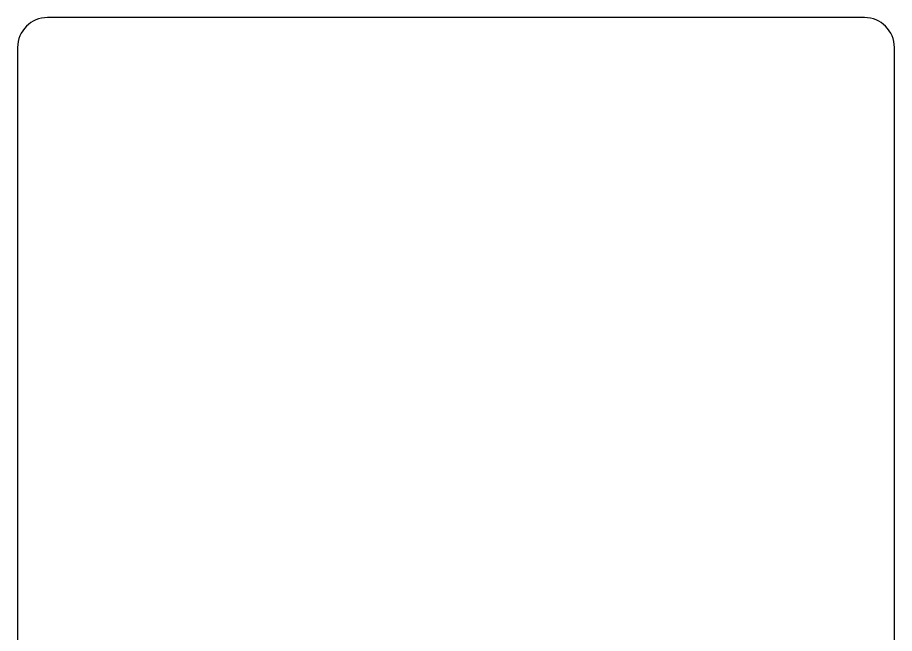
# Model space of a CAD drawing. Header units: millimetres. Extents: x -11 to 340, y -118 to 18.
# Drawn here: x 154.62 to 169.22, y -3.26 to 7 of the extents above; entities that cross this region are included whole.
import ezdxf

# ---------------------------------------------------------------- set-up
doc = ezdxf.new("R2010")
doc.units = ezdxf.units.MM
doc.header["$MEASUREMENT"] = 0
doc.layers.add('BLACK', color=7, linetype='CONTINUOUS')

msp = doc.modelspace()

# ---------------------------------------------------------------- linework, layer by layer
at = {"layer": 'BLACK', "linetype": 'Continuous'}
for p, q in [((168.725, 7), (155.125, 7)), ((154.625, 6.5), (154.625, -6.5)), ((169.225, -6.5), (169.225, 6.5))]:
    msp.add_line(p, q, dxfattribs=at)
at = {"layer": 'BLACK'}
for centre, start, end in [((155.125, 6.5), 90, 180), ((168.725, 6.5), 0, 90)]:
    msp.add_arc(centre, 0.5, start, end, dxfattribs=at)

doc.saveas('drawing.dxf')
